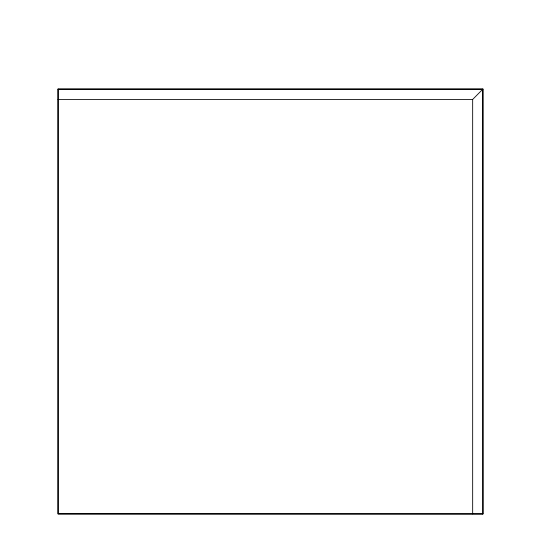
<?xml version="1.0" encoding="UTF-8"?>
<svg xmlns="http://www.w3.org/2000/svg" width="541" height="541" viewBox="0 0 541 541"><rect width="100%" height="100%" fill="white"/><g stroke="black" fill="none" stroke-linecap="round" stroke-linejoin="round"><path stroke-width="0.81" d="M58.056 89.069L58.056 513.862L482.944 513.943L58.056 513.943L58.056 89.069L482.944 89.069L482.944 513.943M472.665 513.862L472.665 99.436L482.944 89.069M58.056 89.15L482.843 89.15L482.944 513.862M58.056 99.436L472.665 99.436"/></g></svg>
